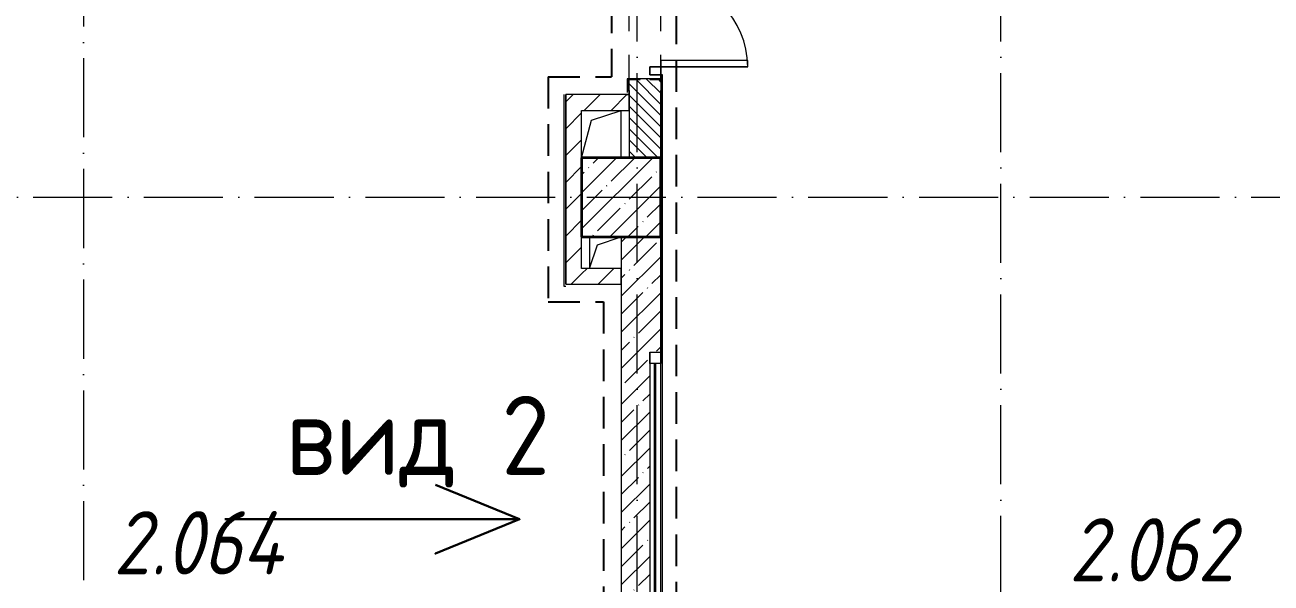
# Model space of a CAD drawing. Header units: millimetres. Extents: x -213536 to 1564669, y -45299 to 942238.
# Drawn here: x -206687 to -198808, y 227288 to 230818 of the extents above; entities that cross this region are included whole.
import ezdxf

# ---------------------------------------------------------------- set-up
doc = ezdxf.new("R2010")
doc.units = ezdxf.units.MM
for name, pattern in [('50_200_ШТРИХ_1Т_ш5_п1_п1_', [700, 500, -100, 0, -100]), ('Штрих короткий', [300, 150, -150]), ('Штриховая _2 мм - 1 мм_', [300, 200, -100])]:
    doc.linetypes.add(name, pattern=pattern)
for name, color, linetype, lineweight in [('0-1', 7, 'Continuous', 5), ('0-2', 7, 'Continuous', 9), ('Двери', 7, 'Continuous', 9), ('Каркас_Импост', 7, 'Continuous', 13), ('Каркас_Импост-1', 7, 'Continuous', 9), ('Марки помещений', 7, 'Continuous', 9), ('Несущие колонны', 7, 'Continuous', 9), ('Несущие колонны-1', 7, 'Continuous', 35), ('Обобщенные модели', 7, 'Continuous', 9), ('Оси-2', 7, '50_200_ШТРИХ_1Т_ш5_п1_п1_', 9), ('Основные линии', 7, 'Continuous', 30), ('Остекление-1', 7, 'Continuous', 9), ('Перемычка-1', 7, 'Штрих короткий', 9), ('Стены-1', 7, 'Continuous', 13), ('Штриховка разреза-1', 7, 'Continuous', 9), ('Элементы узлов', 7, 'Continuous', 9)]:
    doc.layers.add(name, color=color, linetype=linetype, lineweight=lineweight)
doc.layers.add('СТ-1_1', color=7, linetype='Штриховая _2 мм - 1 мм_', lineweight=90, true_color=0x888888)
doc.layers.get('0-2').off()
doc.styles.add('ISOCPEUR_I_2', font='isocpeui.ttf', dxfattribs={"width": 0.85, "height": 2.3})
doc.styles.add('СПДС', font='isocpeur.ttf', dxfattribs={"width": 0.9})
pattern_1 = [(45, (0, 0), (-84.8528, 84.8528), [])]

# ---------------------------------------------------------------- blocks, each defined once
blk = doc.blocks.new('BSC_Колонна _Прямоугольная - 500х500-V50-АИ2_02_План отделки стен 2-го этажа _Часть 2_')
at = {"layer": 'Несущие колонны'}
h = blk.add_hatch(dxfattribs=at)
h.set_pattern_fill('FP_58', color=256, style=0, pattern_type=2)
h.set_pattern_definition([(45, (-7700, -45800), (-114.04925, 114.04925), []), (45, (-7585.95, -45800), (-114.04925, 114.04925), [201.613, -40.323, 3.353, -36.97])])
h.paths.add_polyline_path([(-250, -250), (250, -250), (250, 250), (-250, 250), (-250, -29.2)], flags=0)
at = {"layer": 'Несущие колонны-1'}
for p, q in [((250, 250), (-250, 250)), ((-250, 250), (-250, -250)), ((250, -250), (250, 250)), ((-250, -250), (250, -250))]:
    blk.add_line(p, q, dxfattribs=at)
blk = doc.blocks.new('Проем_Дверь_Прямоугольный - 1700х2400h_дверные проемы-28448549-АИ2_02_План отделки стен 2-го этажа _Часть 2_')
at = {"layer": 'Перемычка-1'}
for p, q in [((850, 100), (-850, 100)), ((850, -100), (-850, -100))]:
    blk.add_line(p, q, dxfattribs=at)
blk = doc.blocks.new('120_Окно_СКБ_1Ст - 120_Окно_СКБ_1Ст_классы 1800x800_E30-27757045-АИ2_02_План отделки стен 2-го этажа _Часть 2_')
at = {"layer": 'Каркас_Импост'}
for p, q in [((-870, 55), (-870, 125)), ((-870, 125), (-800, 125)), ((-800, 125), (-800, 55)), ((800, 55), (800, 125)), ((800, 125), (870, 125)), ((870, 125), (870, 55)), ((-800, 55), (-870, 55)), ((870, 55), (800, 55))]:
    blk.add_line(p, q, dxfattribs=at)
at = {"layer": 'Каркас_Импост-1'}
for p, q in [((870, 125), (-870, 125)), ((-870, 55), (870, 55))]:
    blk.add_line(p, q, dxfattribs=at)
at = {"layer": 'Остекление-1'}
for p, q in [((800, 95), (-800, 95)), ((800, 85), (-800, 85))]:
    blk.add_line(p, q, dxfattribs=at)
blk = doc.blocks.new('Дверь_Витражная_СКБ_2Ст2 - ДВВ_ДАО_СОШ_Классы-V177-АИ2_02_План отделки стен 2-го этажа _Часть 2_')
at = {"layer": 'Двери'}
for p, q in [((-775, 1035), (-775, 41)), ((775, 585), (775, 35))]:
    blk.add_line(p, q, dxfattribs=at)
for centre, radius, start, end in [((-775, 35), 1000, 360, 90), ((775, 35), 550, 90, 180)]:
    blk.add_arc(centre, radius, start, end, dxfattribs=at)
at = {"layer": 'Элементы узлов'}
for p, q in [((-713, 1035), (-753, 1035)), ((-753, 1035), (-753, 35)), ((-713, 35), (-713, 1035)), ((775, 585), (735, 585)), ((735, 585), (735, 35)), ((775, 35), (775, 585)), ((-825, 35), (-825, -35)), ((-825, 35), (-825, -35)), ((-775, -35), (-775, 35)), ((-775, -35), (-775, 35)), ((-753, 35), (-713, 35)), ((735, 35), (775, 35)), ((775, -35), (775, 35)), ((775, 35), (825, 35)), ((775, 35), (775, -35)), ((825, 35), (775, 35)), ((825, 35), (825, -35)), ((825, -35), (825, 35)), ((-825, -35), (-775, -35)), ((-825, -35), (-775, -35)), ((825, -35), (775, -35)), ((775, -35), (825, -35))]:
    blk.add_line(p, q, dxfattribs=at)
blk = doc.blocks.new('Фахверк_СКБ_Уголок - 200_3960-28268576-АИ2_02_План отделки стен 2-го этажа _Часть 2_')
at = {"layer": 'Обобщенные модели'}
for p, q in [((200, 156), (125, 156)), ((125, 156), (125, 81)), ((125, 81), (131, 81)), ((131, 81), (131, 150)), ((131, 150), (200, 150)), ((200, 150), (200, 156)), ((131, 19), (125, 19)), ((125, 19), (125, -56)), ((131, -50), (131, 19)), ((125, -56), (200, -56)), ((200, -50), (131, -50)), ((200, -56), (200, -50))]:
    blk.add_line(p, q, dxfattribs=at)
blk = doc.blocks.new('AR_Отверстие прямоугольное _в плите_ - AR_Отверстие прямоугольное _в плите_-V232-АИ2_02_План отделки стен 2-го этажа _Часть 2_')
at = {"layer": 'Обобщенные модели'}
for p, q in [((-100, 100), (-100, -100)), ((-50, 50), (100, 100)), ((-100, -100), (-50, 50))]:
    blk.add_line(p, q, dxfattribs=at)
blk = doc.blocks.new('AR_Отверстие прямоугольное _в плите_ - AR_Отверстие прямоугольное _в плите_-30552590-АИ2_02_План отделки стен 2-го этажа _Часть 2_')
at = {"layer": 'Обобщенные модели'}
for p, q in [((-125, -150), (-62.5, 87.5)), ((-62.5, 87.5), (125, 150)), ((125, -150), (125, 150))]:
    blk.add_line(p, q, dxfattribs=at)
blk = doc.blocks.new('0125-Р-ОО-Ш2-АР-о_23_10_2024_rvt-1-АИ2_02_План отделки стен 2-го этажа _Часть 2_')
at = {"layer": 'Штриховка разреза-1'}
h = blk.add_hatch(dxfattribs=at)
h.set_pattern_fill('FP_2', color=256, style=0, pattern_type=2)
h.set_pattern_definition([(135, (0, 0), (-35.35534, -35.35534), [])])
h.paths.add_polyline_path([(7950, 46050), (7950, 46544), (7881, 46544), (7881, 46550), (7819, 46550), (7819, 46544), (7750, 46544), (7750, 46050)], flags=0)
h.paths.add_polyline_path([(7950, 48250), (7950, 49050), (7750, 49050), (7750, 48250), (7910, 48250)], flags=0)
h = blk.add_hatch(dxfattribs=at)
h.set_pattern_fill('FP_3', color=256, style=0, pattern_type=2)
h.set_pattern_definition(pattern_1)
h.paths.add_polyline_path([(7450, 45250), (7450, 46450), (7350, 46450), (7350, 45250)], flags=0)
h = blk.add_hatch(dxfattribs=at)
h.set_pattern_fill('FP_3', color=256, style=0, pattern_type=2)
h.set_pattern_definition(pattern_1)
h.paths.add_polyline_path([(7750, 46350), (7750, 46450), (7450, 46450), (7450, 46350)], flags=0)
h = blk.add_hatch(dxfattribs=at)
h.set_pattern_fill('FP_1', color=256, style=0, pattern_type=2)
h.set_pattern_definition([(45, (0, 0), (-114.04925, 114.04925), []), (45, (114.05, 0), (-114.04925, 114.04925), [201.612, -40.322, 3.353, -36.97])])
h.paths.add_polyline_path([(7880, 40550), (7950, 40550), (7950, 43080), (7880, 43080), (7880, 44820), (7950, 44820), (7950, 45550), (7700, 45550), (7700, 40550)], flags=0)
h = blk.add_hatch(dxfattribs=at)
h.set_pattern_fill('FP_3', color=256, style=0, pattern_type=2)
h.set_pattern_definition(pattern_1)
h.paths.add_polyline_path([(7700, 45250), (7700, 45350), (7450, 45350), (7450, 45250)], flags=0)
at = {"layer": 'Стены-1'}
for p, q in [((7881, 46550), (7819, 46550)), ((7450, 46450), (7350, 46450)), ((7350, 46450), (7350, 45250)), ((7750, 46450), (7450, 46450)), ((7750, 46475), (7750, 46050)), ((7750, 46350), (7750, 46450)), ((7950, 46050), (7950, 46475)), ((7450, 46050), (7450, 46350)), ((7450, 46350), (7750, 46350)), ((7450, 45350), (7450, 45550)), ((7700, 45550), (7700, 40550)), ((7950, 44820), (7950, 45550)), ((7700, 45350), (7450, 45350)), ((7700, 45250), (7700, 45350)), ((7350, 45250), (7450, 45250)), ((7450, 45250), (7700, 45250))]:
    blk.add_line(p, q, dxfattribs=at)
at = {"layer": '0-2'}
for name, p, rotation in [('Проем_Дверь_Прямоугольный - 1700х2400h_дверные проемы-28448549-АИ2_02_План отделки стен 2-го этажа _Часть 2_', (7850, 47400), 269.9999999999999), ('Дверь_Витражная_СКБ_2Ст2 - ДВВ_ДАО_СОШ_Классы-V177-АИ2_02_План отделки стен 2-го этажа _Часть 2_', (7915, 47400), 269.9999999999964), ('Фахверк_СКБ_Уголок - 200_3960-28268576-АИ2_02_План отделки стен 2-го этажа _Часть 2_', (7800, 46675), 269.9999999999999), ('120_Окно_СКБ_1Ст - 120_Окно_СКБ_1Ст_классы 1800x800_E30-27757045-АИ2_02_План отделки стен 2-го этажа _Часть 2_', (7825, 43950), 269.9999999999999)]:
    blk.add_blockref(name, p, dxfattribs=dict(at, rotation=rotation))
for name, p in [('AR_Отверстие прямоугольное _в плите_ - AR_Отверстие прямоугольное _в плите_-30552590-АИ2_02_План отделки стен 2-го этажа _Часть 2_', (7575, 46200)), ('BSC_Колонна _Прямоугольная - 500х500-V50-АИ2_02_План отделки стен 2-го этажа _Часть 2_', (7700, 45800)), ('AR_Отверстие прямоугольное _в плите_ - AR_Отверстие прямоугольное _в плите_-V232-АИ2_02_План отделки стен 2-го этажа _Часть 2_', (7600, 45450))]:
    blk.add_blockref(name, p, dxfattribs=at)
blk = doc.blocks.new('Оси1')
at = {"layer": 'Оси-2'}
for p, q in [((210545.6, 264395.4), (210545.6, 210594.5)), ((214045.6, 210594.5), (214045.6, 264395.4)), ((216345.6, 210594.5), (216345.6, 264395.4)), ((203926.8, 258615.2), (234645.6, 258615.2))]:
    blk.add_line(p, q, dxfattribs=at)

msp = doc.modelspace()

# ---------------------------------------------------------------- linework, layer by layer
at = {"color": 1, "lineweight": 30}
msp.add_lwpolyline([(-205422.7, 227691.2), (-203559.6, 227691.2), (-204091.3, 227474.2), (-203559.6, 227691.2), (-204091.3, 227908.2)], dxfattribs=at)
at = {"layer": 'СТ-1_1', "lineweight": 25}
for p, q in [((-202567, 195295.3), (-202567, 233115.3)), ((-202979, 232165.3), (-202979, 230489.3)), ((-203379, 230489.3), (-202979, 230489.3)), ((-203379, 230489.3), (-203379, 229065.3)), ((-203379, 229065.3), (-203029, 229065.3)), ((-203029, 229065.3), (-203029, 226939.3))]:
    msp.add_line(p, q, dxfattribs=at)
at = {"layer": 'Стены-1'}
for p, q in [((-202879, 230477.3), (-202879, 230389.3)), ((-202873, 230477.3), (-202879, 230477.3)), ((-202655, 230502.3), (-202667, 230502.3)), ((-202667, 230502.3), (-202667, 230477.3)), ((-202655, 217552.3), (-202655, 230502.3)), ((-202867, 230377.3), (-202867, 230402.3)), ((-202667, 230402.3), (-202667, 229977.3)), ((-203279, 230377.3), (-203279, 229165.3)), ((-203267, 229177.3), (-203267, 230377.3)), ((-202879, 230377.3), (-202867, 230377.3)), ((-202667, 229477.3), (-202667, 228747.3)), ((-203279, 229165.3), (-203267, 229165.3))]:
    msp.add_line(p, q, dxfattribs=at)

# ---------------------------------------------------------------- block references
at = {"color": 2, "lineweight": 30}
msp.add_blockref('Оси1', (-416862.6, -28888), dxfattribs=at)
at = {"layer": '0-1'}
msp.add_blockref('0125-Р-ОО-Ш2-АР-о_23_10_2024_rvt-1-АИ2_02_План отделки стен 2-го этажа _Часть 2_', (-210617, 183927.3), dxfattribs=at)

# ---------------------------------------------------------------- texts
at = {"layer": 'Марки помещений', "color": 2, "char_height": 400, "attachment_point": 1, "style": 'ISOCPEUR_I_2'}
for s, insert, width in [('2.064', (-206127.8, 227742.4), 817.721), ('2.062', (-200084.8, 227698), 785.654)]:
    msp.add_mtext(s, dxfattribs=dict(at, insert=insert, width=width))
at = {"layer": 'Основные линии', "insert": (-205038.3, 228471.7), "char_height": 500, "attachment_point": 1, "style": 'СПДС'}
msp.add_mtext_dynamic_manual_height_columns('вид 2', width=1649.982, gutter_width=1678.4, heights=[0], dxfattribs=at)

doc.saveas('drawing.dxf')
